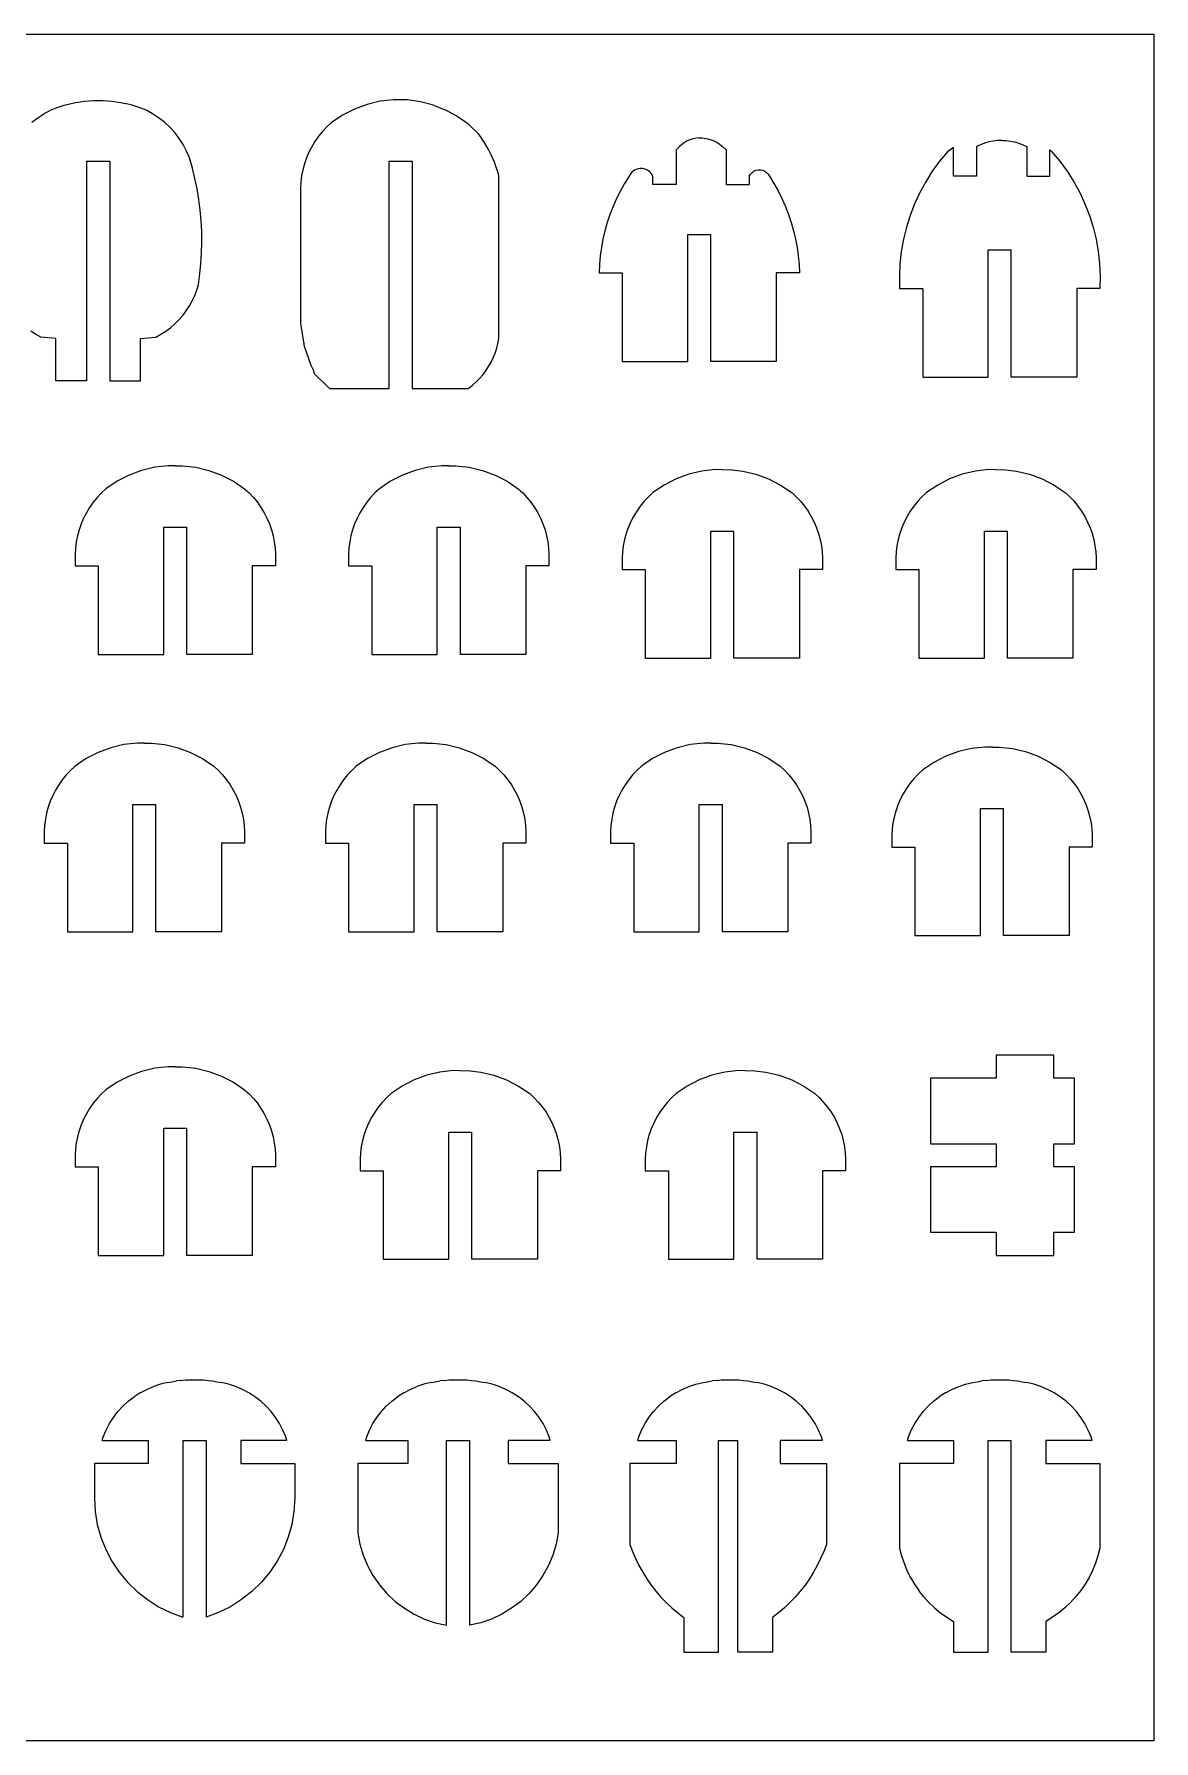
# Model space of a CAD drawing. Extents: x -4158 to 4158, y -5828 to 5828.
# Drawn here: x 670 to 4158, y -5828 to -512 of the extents above; entities that cross this region are included whole.
import ezdxf

# ---------------------------------------------------------------- set-up
doc = ezdxf.new("R2010")
doc.units = 0
doc.header["$MEASUREMENT"] = 0
doc.layers.get('0').update_dxf_attribs({"linetype": 'CONTINUOUS'})

msp = doc.modelspace()

# ---------------------------------------------------------------- linework, layer by layer
for p, q in [((-4158, -511.8), (4158, -511.8)), ((4158, -511.8), (4158, -5827.8)), ((721, -749.1), (742.1, -740.1)), ((742.1, -740.1), (763.8, -733)), ((763.8, -733), (786, -727.8)), ((786, -727.8), (799.8, -725.1)), ((799.8, -725.1), (813.8, -722.8)), ((813.8, -722.8), (827.8, -721)), ((827.8, -721), (841.8, -719.8)), ((841.8, -719.8), (855.9, -719)), ((855.9, -719), (870, -718.8)), ((870, -718.8), (884.1, -719)), ((884.1, -719), (898.2, -719.8)), ((898.2, -719.8), (912.2, -721)), ((912.2, -721), (926.2, -722.8)), ((926.2, -722.8), (940.2, -725.1)), ((940.2, -725.1), (954, -727.8)), ((976.2, -733), (954, -727.8)), ((997.9, -740.1), (976.2, -733)), ((1019, -749.1), (997.9, -740.1)), ((1707.4, -730.5), (1668, -745)), ((1748.2, -720.9), (1707.4, -730.5)), ((1790, -716.3), (1748.2, -720.9)), ((1831.9, -716.8), (1790, -716.3)), ((1873.5, -722.5), (1831.9, -716.8)), ((1914.1, -733.2), (1873.5, -722.5)), ((1914.1, -733.2), (1953.1, -748.8)), ((663.6, -786.1), (681.7, -772.2)), ((681.7, -772.2), (700.9, -759.8)), ((700.9, -759.8), (721, -749.1)), ((1039.1, -759.8), (1019, -749.1)), ((1058.3, -772.2), (1039.1, -759.8)), ((1076.4, -786.1), (1058.3, -772.2)), ((1093.2, -801.6), (1076.4, -786.1)), ((1596, -787.8), (1581.8, -801)), ((1630.7, -764.2), (1596, -787.8)), ((1668, -745), (1630.7, -764.2)), ((1985.1, -766.3), (1953.1, -748.8)), ((2000.8, -776.8), (1985.1, -766.3)), ((2024, -793.5), (2000.8, -776.8)), ((2054.8, -822), (2024, -793.5)), ((1108.6, -818.4), (1093.2, -801.6)), ((1122.5, -836.5), (1108.6, -818.4)), ((1134.9, -855.8), (1122.5, -836.5)), ((1545.2, -845.9), (1535.2, -862.4)), ((1556.3, -830.1), (1545.2, -845.9)), ((1568.6, -815.1), (1556.3, -830.1)), ((1581.8, -801), (1568.6, -815.1)), ((2063.2, -833.8), (2054.8, -822)), ((2071.2, -845.8), (2063.2, -833.8)), ((2078.7, -858.2), (2071.2, -845.8)), ((2704.6, -844.5), (2691.7, -852)), ((2718.5, -839), (2704.6, -844.5)), ((2733, -835.6), (2718.5, -839)), ((2742, -834.9), (2733, -835.6)), ((2742, -834.9), (2742, -834.4)), ((2742, -834.9), (2752.2, -835.1)), ((2752.2, -835.1), (2768.9, -837.9)), ((2768.9, -837.9), (2785, -843.2)), ((2785, -843.2), (2800, -850.8)), ((3643.8, -847.6), (3630.8, -851.4)), ((3657.1, -844.9), (3643.8, -847.6)), ((3670.5, -843.3), (3657.1, -844.9)), ((3684, -842.7), (3670.5, -843.3)), ((3684, -842.7), (3697.5, -843.3)), ((3697.5, -843.3), (3710.9, -844.9)), ((3710.9, -844.9), (3724.2, -847.6)), ((3724.2, -847.6), (3737.2, -851.4)), ((1145.5, -876), (1134.9, -855.8)), ((1154.4, -897), (1145.5, -876)), ((1163.5, -929), (1154.4, -897)), ((1518.7, -897.4), (1512.3, -915.7)), ((1526.3, -879.6), (1518.7, -897.4)), ((1535.2, -862.4), (1526.3, -879.6)), ((2085.7, -870.9), (2078.7, -858.2)), ((2092.3, -883.8), (2085.7, -870.9)), ((2098.4, -897), (2092.3, -883.8)), ((2103.9, -910.3), (2098.4, -897)), ((2680.1, -861.4), (2670, -872.3)), ((2670, -872.3), (2670, -979.8)), ((2691.7, -852), (2680.1, -861.4)), ((2800, -850.8), (2813.8, -860.6)), ((2813.8, -860.6), (2826, -872.3)), ((2826, -872.3), (2826, -979.8)), ((3515.3, -878.3), (3490.7, -907.9)), ((3534, -864.5), (3515.3, -878.3)), ((3534, -954.3), (3534, -864.5)), ((3618.2, -856.2), (3606, -862)), ((3606, -862), (3606, -954.3)), ((3630.8, -851.4), (3618.2, -856.2)), ((3737.2, -851.4), (3749.8, -856.2)), ((3749.8, -856.2), (3762, -862)), ((3762, -862), (3762, -954.3)), ((3834, -871.9), (3840.7, -878.3)), ((3834, -954.3), (3834, -871.9)), ((3840.7, -878.3), (3865.3, -907.9)), ((834, -907.8), (834, -1591.8)), ((834, -907.8), (906, -907.8)), ((906, -907.8), (906, -1591.8)), ((1171.4, -961.3), (1163.5, -929)), ((1503.5, -953.3), (1501.1, -972.5)), ((1507.3, -934.3), (1503.5, -953.3)), ((1512.3, -915.7), (1507.3, -934.3)), ((1776, -1615.8), (1776, -907.8)), ((1776, -907.8), (1776, -907.8)), ((1776, -907.8), (1848, -907.8)), ((1776, -907.8), (1848, -907.8)), ((1848, -907.8), (1848, -907.8)), ((1848, -907.8), (1848, -1615.8)), ((2109, -923.9), (2103.9, -910.3)), ((2113.5, -937.7), (2109, -923.9)), ((2117.5, -951.6), (2113.5, -937.7)), ((2118, -953.4), (2117.5, -951.6)), ((2118, -1459.8), (2118, -953.4)), ((2523.6, -954.3), (2509.5, -976.9)), ((2527.9, -947), (2523.6, -954.3)), ((2533.6, -940.7), (2527.9, -947)), ((2540.5, -935.7), (2533.6, -940.7)), ((2548.2, -932.3), (2540.5, -935.7)), ((2556.6, -930.5), (2548.2, -932.3)), ((2565, -930.5), (2556.6, -930.5)), ((2573.4, -932.3), (2565, -930.5)), ((2581.1, -935.7), (2573.4, -932.3)), ((2588, -940.7), (2581.1, -935.7)), ((2593.7, -947), (2588, -940.7)), ((2598, -954.3), (2593.7, -947)), ((2598, -979.8), (2598, -954.3)), ((2898, -954.3), (2901.6, -948.2)), ((2898, -954.3), (2898, -979.8)), ((2901.6, -948.2), (2906.4, -942.9)), ((2906.4, -942.9), (2912.2, -938.7)), ((2912.2, -938.7), (2918.7, -935.8)), ((2918.7, -935.8), (2925.6, -934.4)), ((2925.6, -934.4), (2932.8, -934.4)), ((2932.8, -934.4), (2939.7, -935.8)), ((2939.7, -935.8), (2946.2, -938.7)), ((2946.2, -938.7), (2952, -942.9)), ((2952, -942.9), (2956.8, -948.2)), ((2956.8, -948.2), (2960.4, -954.3)), ((2960.4, -954.3), (2974.5, -976.9)), ((3468, -939.1), (3447.5, -971.7)), ((3490.7, -907.9), (3468, -939.1)), ((3606, -954.3), (3534, -954.3)), ((3762, -954.3), (3834, -954.3)), ((3865.3, -907.9), (3888, -939.1)), ((3888, -939.1), (3908.5, -971.7)), ((1178.1, -993.9), (1171.4, -961.3)), ((1183.5, -1026.7), (1178.1, -993.9)), ((1501.1, -972.5), (1500, -991.8)), ((1500, -991.8), (1500, -1413.1)), ((2496.4, -1000.2), (2484.5, -1024)), ((2509.5, -976.9), (2496.4, -1000.2)), ((2670, -979.8), (2598, -979.8)), ((2826, -979.8), (2898, -979.8)), ((2974.5, -976.9), (2987.6, -1000.2)), ((2987.6, -1000.2), (2999.5, -1024)), ((3429, -1005.5), (3412.8, -1040.5)), ((3447.5, -971.7), (3429, -1005.5)), ((3908.5, -971.7), (3927, -1005.5)), ((3927, -1005.5), (3943.2, -1040.5)), ((1187.7, -1059.7), (1183.5, -1026.7)), ((1190.6, -1092.8), (1187.7, -1059.7)), ((2473.7, -1048.3), (2464, -1073.2)), ((2484.5, -1024), (2473.7, -1048.3)), ((2999.5, -1024), (3010.3, -1048.3)), ((3010.3, -1048.3), (3020, -1073.2)), ((3412.8, -1040.5), (3398.9, -1076.4)), ((3943.2, -1040.5), (3957.1, -1076.4)), ((1192.3, -1126.1), (1190.6, -1092.8)), ((2455.5, -1098.4), (2448.2, -1124.1)), ((2464, -1073.2), (2455.5, -1098.4)), ((3020, -1073.2), (3028.5, -1098.4)), ((3028.5, -1098.4), (3035.8, -1124.1)), ((3387.3, -1113.1), (3378.2, -1150.6)), ((3398.9, -1076.4), (3387.3, -1113.1)), ((3957.1, -1076.4), (3968.7, -1113.1)), ((3968.7, -1113.1), (3977.8, -1150.6)), ((1191.9, -1192.6), (1192.8, -1159.3)), ((1192.8, -1159.3), (1192.3, -1126.1)), ((2442.1, -1150), (2437.2, -1176.2)), ((2448.2, -1124.1), (2442.1, -1150)), ((2706, -1531.8), (2706, -1135.8)), ((2706, -1135.8), (2778, -1135.8)), ((2778, -1531.8), (2778, -1135.8)), ((3035.8, -1124.1), (3041.9, -1150)), ((3041.9, -1150), (3046.8, -1176.2)), ((3378.2, -1150.6), (3371.4, -1188.5)), ((3977.8, -1150.6), (3984.6, -1188.5)), ((1189.9, -1225.8), (1191.9, -1192.6)), ((2433.6, -1202.6), (2431.2, -1229.2)), ((2437.2, -1176.2), (2433.6, -1202.6)), ((3046.8, -1176.2), (3050.4, -1202.6)), ((3050.4, -1202.6), (3052.8, -1229.2)), ((3371.4, -1188.5), (3367.1, -1226.8)), ((3642, -1183.8), (3714, -1183.8)), ((3642, -1579.8), (3642, -1183.8)), ((3714, -1579.8), (3714, -1183.8)), ((3984.6, -1188.5), (3988.9, -1226.8)), ((1182, -1291.8), (1186.6, -1258.9)), ((1186.6, -1258.9), (1189.9, -1225.8)), ((2431.2, -1229.2), (2430, -1255.8)), ((2430, -1255.8), (2502, -1255.8)), ((2502, -1255.8), (2502, -1531.8)), ((2982, -1255.8), (2982, -1531.8)), ((3054, -1255.8), (2982, -1255.8)), ((3052.8, -1229.2), (3054, -1255.8)), ((3367.1, -1226.8), (3365.3, -1265.3)), ((3365.3, -1265.3), (3366, -1303.8)), ((3988.9, -1226.8), (3990.7, -1265.3)), ((3990.7, -1265.3), (3990, -1303.8)), ((1162.9, -1342.5), (1170.5, -1326.1)), ((1170.5, -1326.1), (1176.8, -1309.2)), ((1176.8, -1309.2), (1182, -1291.8)), ((3366, -1303.8), (3438, -1303.8)), ((3438, -1303.8), (3438, -1579.8)), ((3918, -1303.8), (3918, -1579.8)), ((3990, -1303.8), (3918, -1303.8)), ((1133.4, -1388), (1144.3, -1373.6)), ((1144.3, -1373.6), (1154.2, -1358.4)), ((1154.2, -1358.4), (1162.9, -1342.5)), ((1080.3, -1436.9), (1094.9, -1426.2)), ((1094.9, -1426.2), (1108.6, -1414.4)), ((1108.6, -1414.4), (1121.5, -1401.6)), ((1121.5, -1401.6), (1133.4, -1388)), ((1500, -1413.1), (1511.3, -1483.2)), ((675, -1446.6), (659.7, -1436.9)), ((690.9, -1455.2), (675, -1446.6)), ((738, -1459.8), (690.9, -1455.2)), ((738, -1591.8), (738, -1459.8)), ((1002, -1459.8), (1049.1, -1455.2)), ((1002, -1591.8), (1002, -1459.8)), ((1049.1, -1455.2), (1065, -1446.6)), ((1065, -1446.6), (1080.3, -1436.9)), ((1511.3, -1483.2), (1532.4, -1542.6)), ((2111.2, -1490.4), (2115.1, -1475.2)), ((2115.1, -1475.2), (2118, -1459.8)), ((2085.7, -1547.5), (2093.5, -1533.9)), ((2093.5, -1533.9), (2100.3, -1519.8)), ((2100.3, -1519.8), (2106.2, -1505.2)), ((2106.2, -1505.2), (2111.2, -1490.4)), ((2502, -1531.8), (2706, -1531.8)), ((2982, -1531.8), (2778, -1531.8)), ((834, -1591.8), (738, -1591.8)), ((906, -1591.8), (1002, -1591.8)), ((1532.4, -1542.6), (1539.6, -1557)), ((1539.6, -1557), (1542, -1567.8)), ((1542, -1567.8), (1590, -1615.8)), ((2046.2, -1595.9), (2057.3, -1584.8)), ((2057.3, -1584.8), (2067.6, -1573)), ((2067.6, -1573), (2077.1, -1560.5)), ((2077.1, -1560.5), (2085.7, -1547.5)), ((3438, -1579.8), (3642, -1579.8)), ((3918, -1579.8), (3714, -1579.8)), ((1590, -1615.8), (1776, -1615.8)), ((1848, -1615.8), (2022, -1615.8)), ((2022, -1615.8), (2034.4, -1606.3)), ((2034.4, -1606.3), (2046.2, -1595.9)), ((1088, -1856.3), (1046.2, -1860.8)), ((1110, -1856.6), (1088, -1856.3)), ((1110, -1856.6), (1132, -1856.3)), ((1132, -1856.3), (1173.8, -1860.8)), ((1940, -1856.3), (1898.2, -1860.8)), ((1962, -1856.6), (1940, -1856.3)), ((1962, -1856.6), (1984, -1856.3)), ((1984, -1856.3), (2025.8, -1860.8)), ((928.7, -1904.2), (894, -1927.8)), ((966, -1885), (928.7, -1904.2)), ((1005.4, -1870.5), (966, -1885)), ((1046.2, -1860.8), (1005.4, -1870.5)), ((1173.8, -1860.8), (1214.6, -1870.5)), ((1214.6, -1870.5), (1254, -1885)), ((1254, -1885), (1291.3, -1904.2)), ((1291.3, -1904.2), (1326, -1927.8)), ((1780.7, -1904.2), (1746, -1927.8)), ((1818, -1885), (1780.7, -1904.2)), ((1857.4, -1870.5), (1818, -1885)), ((1898.2, -1860.8), (1857.4, -1870.5)), ((2025.8, -1860.8), (2066.6, -1870.5)), ((2066.6, -1870.5), (2106, -1885)), ((2106, -1885), (2143.3, -1904.2)), ((2143.3, -1904.2), (2178, -1927.8)), ((2670, -1897), (2632.7, -1916.2)), ((2709.4, -1882.5), (2670, -1897)), ((2750.2, -1872.8), (2709.4, -1882.5)), ((2792, -1868.3), (2750.2, -1872.8)), ((2814, -1868.6), (2792, -1868.3)), ((2814, -1868.6), (2836, -1868.3)), ((2836, -1868.3), (2877.8, -1872.8)), ((2877.8, -1872.8), (2918.6, -1882.5)), ((2918.6, -1882.5), (2958, -1897)), ((2958, -1897), (2995.3, -1916.2)), ((3522, -1897), (3484.7, -1916.2)), ((3561.4, -1882.5), (3522, -1897)), ((3602.2, -1872.8), (3561.4, -1882.5)), ((3644, -1868.3), (3602.2, -1872.8)), ((3666, -1868.6), (3644, -1868.3)), ((3666, -1868.6), (3688, -1868.3)), ((3688, -1868.3), (3729.8, -1872.8)), ((3729.8, -1872.8), (3770.6, -1882.5)), ((3770.6, -1882.5), (3810, -1897)), ((3810, -1897), (3847.3, -1916.2)), ((866.6, -1955), (854.3, -1970)), ((879.8, -1940.9), (866.6, -1955)), ((894, -1927.8), (879.8, -1940.9)), ((1326, -1927.8), (1340.2, -1940.9)), ((1340.2, -1940.9), (1353.4, -1955)), ((1353.4, -1955), (1365.7, -1970)), ((1718.6, -1955), (1706.3, -1970)), ((1731.8, -1940.9), (1718.6, -1955)), ((1746, -1927.8), (1731.8, -1940.9)), ((2178, -1927.8), (2192.2, -1940.9)), ((2192.2, -1940.9), (2205.4, -1955)), ((2205.4, -1955), (2217.7, -1970)), ((2583.8, -1952.9), (2570.6, -1967)), ((2598, -1939.8), (2583.8, -1952.9)), ((2632.7, -1916.2), (2598, -1939.8)), ((2995.3, -1916.2), (3030, -1939.8)), ((3030, -1939.8), (3044.2, -1952.9)), ((3044.2, -1952.9), (3057.4, -1967)), ((3435.8, -1952.9), (3422.6, -1967)), ((3450, -1939.8), (3435.8, -1952.9)), ((3484.7, -1916.2), (3450, -1939.8)), ((3847.3, -1916.2), (3882, -1939.8)), ((3882, -1939.8), (3896.2, -1952.9)), ((3896.2, -1952.9), (3909.4, -1967)), ((824.3, -2019.6), (816.7, -2037.4)), ((833.2, -2002.4), (824.3, -2019.6)), ((843.2, -1985.8), (833.2, -2002.4)), ((854.3, -1970), (843.2, -1985.8)), ((1365.7, -1970), (1376.8, -1985.8)), ((1376.8, -1985.8), (1386.8, -2002.4)), ((1386.8, -2002.4), (1395.7, -2019.6)), ((1395.7, -2019.6), (1403.3, -2037.4)), ((1676.3, -2019.6), (1668.7, -2037.4)), ((1685.2, -2002.4), (1676.3, -2019.6)), ((1695.2, -1985.8), (1685.2, -2002.4)), ((1706.3, -1970), (1695.2, -1985.8)), ((2217.7, -1970), (2228.8, -1985.8)), ((2228.8, -1985.8), (2238.8, -2002.4)), ((2238.8, -2002.4), (2247.7, -2019.6)), ((2247.7, -2019.6), (2255.3, -2037.4)), ((2537.2, -2014.4), (2528.3, -2031.6)), ((2547.2, -1997.8), (2537.2, -2014.4)), ((2558.3, -1982), (2547.2, -1997.8)), ((2570.6, -1967), (2558.3, -1982)), ((3057.4, -1967), (3069.7, -1982)), ((3069.7, -1982), (3080.8, -1997.8)), ((3080.8, -1997.8), (3090.8, -2014.4)), ((3090.8, -2014.4), (3099.7, -2031.6)), ((3389.2, -2014.4), (3380.3, -2031.6)), ((3399.2, -1997.8), (3389.2, -2014.4)), ((3410.3, -1982), (3399.2, -1997.8)), ((3422.6, -1967), (3410.3, -1982)), ((3909.4, -1967), (3921.7, -1982)), ((3921.7, -1982), (3932.8, -1997.8)), ((3932.8, -1997.8), (3942.8, -2014.4)), ((3942.8, -2014.4), (3951.7, -2031.6)), ((810.3, -2055.6), (805.3, -2074.3)), ((816.7, -2037.4), (810.3, -2055.6)), ((1074, -2443.8), (1074, -2047.8)), ((1074, -2047.8), (1146, -2047.8)), ((1146, -2443.8), (1146, -2047.8)), ((1403.3, -2037.4), (1409.7, -2055.6)), ((1409.7, -2055.6), (1414.7, -2074.3)), ((1662.3, -2055.6), (1657.3, -2074.3)), ((1668.7, -2037.4), (1662.3, -2055.6)), ((1926, -2443.8), (1926, -2047.8)), ((1926, -2047.8), (1998, -2047.8)), ((1998, -2443.8), (1998, -2047.8)), ((2255.3, -2037.4), (2261.7, -2055.6)), ((2261.7, -2055.6), (2266.7, -2074.3)), ((2514.3, -2067.6), (2509.3, -2086.3)), ((2520.7, -2049.4), (2514.3, -2067.6)), ((2528.3, -2031.6), (2520.7, -2049.4)), ((2778, -2455.8), (2778, -2059.8)), ((2778, -2059.8), (2850, -2059.8)), ((2850, -2455.8), (2850, -2059.8)), ((3099.7, -2031.6), (3107.3, -2049.4)), ((3107.3, -2049.4), (3113.7, -2067.6)), ((3113.7, -2067.6), (3118.7, -2086.3)), ((3366.3, -2067.6), (3361.3, -2086.3)), ((3372.7, -2049.4), (3366.3, -2067.6)), ((3380.3, -2031.6), (3372.7, -2049.4)), ((3630, -2059.8), (3702, -2059.8)), ((3630, -2455.8), (3630, -2059.8)), ((3702, -2455.8), (3702, -2059.8)), ((3951.7, -2031.6), (3959.3, -2049.4)), ((3959.3, -2049.4), (3965.7, -2067.6)), ((3965.7, -2067.6), (3970.7, -2086.3)), ((799.1, -2112.5), (798, -2131.8)), ((801.5, -2093.3), (799.1, -2112.5)), ((805.3, -2074.3), (801.5, -2093.3)), ((1414.7, -2074.3), (1418.5, -2093.3)), ((1418.5, -2093.3), (1420.9, -2112.5)), ((1420.9, -2112.5), (1422, -2131.8)), ((1651.1, -2112.5), (1650, -2131.8)), ((1653.5, -2093.3), (1651.1, -2112.5)), ((1657.3, -2074.3), (1653.5, -2093.3)), ((2266.7, -2074.3), (2270.5, -2093.3)), ((2270.5, -2093.3), (2272.9, -2112.5)), ((2272.9, -2112.5), (2274, -2131.8)), ((2503.1, -2124.5), (2502, -2143.8)), ((2505.5, -2105.3), (2503.1, -2124.5)), ((2509.3, -2086.3), (2505.5, -2105.3)), ((3118.7, -2086.3), (3122.5, -2105.3)), ((3122.5, -2105.3), (3124.9, -2124.5)), ((3124.9, -2124.5), (3126, -2143.8)), ((3355.1, -2124.5), (3354, -2143.8)), ((3357.5, -2105.3), (3355.1, -2124.5)), ((3361.3, -2086.3), (3357.5, -2105.3)), ((3970.7, -2086.3), (3974.5, -2105.3)), ((3974.5, -2105.3), (3976.9, -2124.5)), ((3976.9, -2124.5), (3978, -2143.8)), ((798, -2131.8), (798, -2167.8)), ((798, -2167.8), (870, -2167.8)), ((870, -2167.8), (870, -2443.8)), ((1350, -2167.8), (1350, -2443.8)), ((1422, -2167.8), (1350, -2167.8)), ((1422, -2131.8), (1422, -2167.8)), ((1650, -2131.8), (1650, -2167.8)), ((1650, -2167.8), (1722, -2167.8)), ((1722, -2167.8), (1722, -2443.8)), ((2202, -2167.8), (2202, -2443.8)), ((2274, -2167.8), (2202, -2167.8)), ((2274, -2131.8), (2274, -2167.8)), ((2502, -2143.8), (2502, -2179.8)), ((3126, -2143.8), (3126, -2179.8)), ((3354, -2143.8), (3354, -2179.8)), ((3978, -2143.8), (3978, -2179.8)), ((2502, -2179.8), (2574, -2179.8)), ((2574, -2179.8), (2574, -2455.8)), ((3054, -2179.8), (3054, -2455.8)), ((3126, -2179.8), (3054, -2179.8)), ((3354, -2179.8), (3426, -2179.8)), ((3426, -2179.8), (3426, -2455.8)), ((3906, -2179.8), (3906, -2455.8)), ((3978, -2179.8), (3906, -2179.8)), ((870, -2443.8), (1074, -2443.8)), ((1350, -2443.8), (1146, -2443.8)), ((1722, -2443.8), (1926, -2443.8)), ((2202, -2443.8), (1998, -2443.8)), ((2574, -2455.8), (2778, -2455.8)), ((3054, -2455.8), (2850, -2455.8)), ((3426, -2455.8), (3630, -2455.8)), ((3906, -2455.8), (3702, -2455.8)), ((870, -2749), (832.7, -2768.2)), ((909.4, -2734.5), (870, -2749)), ((950.2, -2724.8), (909.4, -2734.5)), ((992, -2720.3), (950.2, -2724.8)), ((1014, -2720.6), (992, -2720.3)), ((1014, -2720.6), (1036, -2720.3)), ((1036, -2720.3), (1077.8, -2724.8)), ((1077.8, -2724.8), (1118.6, -2734.5)), ((1118.6, -2734.5), (1158, -2749)), ((1158, -2749), (1195.3, -2768.2)), ((1746, -2749), (1708.7, -2768.2)), ((1785.4, -2734.5), (1746, -2749)), ((1826.2, -2724.8), (1785.4, -2734.5)), ((1868, -2720.3), (1826.2, -2724.8)), ((1890, -2720.6), (1868, -2720.3)), ((1890, -2720.6), (1912, -2720.3)), ((1912, -2720.3), (1953.8, -2724.8)), ((1953.8, -2724.8), (1994.6, -2734.5)), ((1994.6, -2734.5), (2034, -2749)), ((2034, -2749), (2071.3, -2768.2)), ((2634, -2749), (2596.7, -2768.2)), ((2673.4, -2734.5), (2634, -2749)), ((2714.2, -2724.8), (2673.4, -2734.5)), ((2756, -2720.3), (2714.2, -2724.8)), ((2778, -2720.6), (2756, -2720.3)), ((2778, -2720.6), (2800, -2720.3)), ((2800, -2720.3), (2841.8, -2724.8)), ((2841.8, -2724.8), (2882.6, -2734.5)), ((2882.6, -2734.5), (2922, -2749)), ((2922, -2749), (2959.3, -2768.2)), ((3510, -2761), (3472.7, -2780.2)), ((3549.4, -2746.5), (3510, -2761)), ((3590.2, -2736.8), (3549.4, -2746.5)), ((3632, -2732.3), (3590.2, -2736.8)), ((3654, -2732.6), (3632, -2732.3)), ((3654, -2732.6), (3676, -2732.3)), ((3676, -2732.3), (3717.8, -2736.8)), ((3717.8, -2736.8), (3758.6, -2746.5)), ((3758.6, -2746.5), (3798, -2761)), ((3798, -2761), (3835.3, -2780.2)), ((783.8, -2804.9), (770.6, -2819)), ((798, -2791.8), (783.8, -2804.9)), ((832.7, -2768.2), (798, -2791.8)), ((1195.3, -2768.2), (1230, -2791.8)), ((1230, -2791.8), (1244.2, -2804.9)), ((1244.2, -2804.9), (1257.4, -2819)), ((1659.8, -2804.9), (1646.6, -2819)), ((1674, -2791.8), (1659.8, -2804.9)), ((1708.7, -2768.2), (1674, -2791.8)), ((2071.3, -2768.2), (2106, -2791.8)), ((2106, -2791.8), (2120.2, -2804.9)), ((2120.2, -2804.9), (2133.4, -2819)), ((2547.8, -2804.9), (2534.6, -2819)), ((2562, -2791.8), (2547.8, -2804.9)), ((2596.7, -2768.2), (2562, -2791.8)), ((2959.3, -2768.2), (2994, -2791.8)), ((2994, -2791.8), (3008.2, -2804.9)), ((3008.2, -2804.9), (3021.4, -2819)), ((3423.8, -2816.9), (3410.6, -2831)), ((3438, -2803.8), (3423.8, -2816.9)), ((3472.7, -2780.2), (3438, -2803.8)), ((3835.3, -2780.2), (3870, -2803.8)), ((3870, -2803.8), (3884.2, -2816.9)), ((3884.2, -2816.9), (3897.4, -2831)), ((737.2, -2866.4), (728.3, -2883.6)), ((747.2, -2849.8), (737.2, -2866.4)), ((758.3, -2834), (747.2, -2849.8)), ((770.6, -2819), (758.3, -2834)), ((1257.4, -2819), (1269.7, -2834)), ((1269.7, -2834), (1280.8, -2849.8)), ((1280.8, -2849.8), (1290.8, -2866.4)), ((1290.8, -2866.4), (1299.7, -2883.6)), ((1613.2, -2866.4), (1604.3, -2883.6)), ((1623.2, -2849.8), (1613.2, -2866.4)), ((1634.3, -2834), (1623.2, -2849.8)), ((1646.6, -2819), (1634.3, -2834)), ((2133.4, -2819), (2145.7, -2834)), ((2145.7, -2834), (2156.8, -2849.8)), ((2156.8, -2849.8), (2166.8, -2866.4)), ((2166.8, -2866.4), (2175.7, -2883.6)), ((2501.2, -2866.4), (2492.3, -2883.6)), ((2511.2, -2849.8), (2501.2, -2866.4)), ((2522.3, -2834), (2511.2, -2849.8)), ((2534.6, -2819), (2522.3, -2834)), ((3021.4, -2819), (3033.7, -2834)), ((3033.7, -2834), (3044.8, -2849.8)), ((3044.8, -2849.8), (3054.8, -2866.4)), ((3054.8, -2866.4), (3063.7, -2883.6)), ((3387.2, -2861.8), (3377.2, -2878.4)), ((3398.3, -2846), (3387.2, -2861.8)), ((3410.6, -2831), (3398.3, -2846)), ((3897.4, -2831), (3909.7, -2846)), ((3909.7, -2846), (3920.8, -2861.8)), ((3920.8, -2861.8), (3930.8, -2878.4)), ((714.3, -2919.6), (709.3, -2938.3)), ((720.7, -2901.4), (714.3, -2919.6)), ((728.3, -2883.6), (720.7, -2901.4)), ((978, -3307.8), (978, -2911.8)), ((978, -2911.8), (1050, -2911.8)), ((1050, -3307.8), (1050, -2911.8)), ((1299.7, -2883.6), (1307.3, -2901.4)), ((1307.3, -2901.4), (1313.7, -2919.6)), ((1313.7, -2919.6), (1318.7, -2938.3)), ((1590.3, -2919.6), (1585.3, -2938.3)), ((1596.7, -2901.4), (1590.3, -2919.6)), ((1604.3, -2883.6), (1596.7, -2901.4)), ((1854, -3307.8), (1854, -2911.8)), ((1854, -2911.8), (1926, -2911.8)), ((1926, -3307.8), (1926, -2911.8)), ((2175.7, -2883.6), (2183.3, -2901.4)), ((2183.3, -2901.4), (2189.7, -2919.6)), ((2189.7, -2919.6), (2194.7, -2938.3)), ((2478.3, -2919.6), (2473.3, -2938.3)), ((2484.7, -2901.4), (2478.3, -2919.6)), ((2492.3, -2883.6), (2484.7, -2901.4)), ((2742, -3307.8), (2742, -2911.8)), ((2742, -2911.8), (2814, -2911.8)), ((2814, -3307.8), (2814, -2911.8)), ((3063.7, -2883.6), (3071.3, -2901.4)), ((3071.3, -2901.4), (3077.7, -2919.6)), ((3077.7, -2919.6), (3082.7, -2938.3)), ((3360.7, -2913.4), (3354.3, -2931.6)), ((3368.3, -2895.6), (3360.7, -2913.4)), ((3377.2, -2878.4), (3368.3, -2895.6)), ((3930.8, -2878.4), (3939.7, -2895.6)), ((3939.7, -2895.6), (3947.3, -2913.4)), ((3947.3, -2913.4), (3953.7, -2931.6)), ((703.1, -2976.5), (702, -2995.8)), ((705.5, -2957.3), (703.1, -2976.5)), ((709.3, -2938.3), (705.5, -2957.3)), ((1318.7, -2938.3), (1322.5, -2957.3)), ((1322.5, -2957.3), (1324.9, -2976.5)), ((1324.9, -2976.5), (1326, -2995.8)), ((1579.1, -2976.5), (1578, -2995.8)), ((1581.5, -2957.3), (1579.1, -2976.5)), ((1585.3, -2938.3), (1581.5, -2957.3)), ((2194.7, -2938.3), (2198.5, -2957.3)), ((2198.5, -2957.3), (2200.9, -2976.5)), ((2200.9, -2976.5), (2202, -2995.8)), ((2467.1, -2976.5), (2466, -2995.8)), ((2469.5, -2957.3), (2467.1, -2976.5)), ((2473.3, -2938.3), (2469.5, -2957.3)), ((3082.7, -2938.3), (3086.5, -2957.3)), ((3086.5, -2957.3), (3088.9, -2976.5)), ((3088.9, -2976.5), (3090, -2995.8)), ((3345.5, -2969.3), (3343.1, -2988.5)), ((3349.3, -2950.3), (3345.5, -2969.3)), ((3354.3, -2931.6), (3349.3, -2950.3)), ((3618, -3319.8), (3618, -2923.8)), ((3618, -2923.8), (3690, -2923.8)), ((3690, -3319.8), (3690, -2923.8)), ((3953.7, -2931.6), (3958.7, -2950.3)), ((3958.7, -2950.3), (3962.5, -2969.3)), ((3962.5, -2969.3), (3964.9, -2988.5)), ((702, -2995.8), (702, -3031.8)), ((1326, -2995.8), (1326, -3031.8)), ((1578, -2995.8), (1578, -3031.8)), ((2202, -2995.8), (2202, -3031.8)), ((2466, -2995.8), (2466, -3031.8)), ((3090, -2995.8), (3090, -3031.8)), ((3343.1, -2988.5), (3342, -3007.8)), ((3342, -3007.8), (3342, -3043.8)), ((3964.9, -2988.5), (3966, -3007.8)), ((3966, -3007.8), (3966, -3043.8)), ((702, -3031.8), (774, -3031.8)), ((774, -3031.8), (774, -3307.8)), ((1254, -3031.8), (1254, -3307.8)), ((1326, -3031.8), (1254, -3031.8)), ((1578, -3031.8), (1650, -3031.8)), ((1650, -3031.8), (1650, -3307.8)), ((2130, -3031.8), (2130, -3307.8)), ((2202, -3031.8), (2130, -3031.8)), ((2466, -3031.8), (2538, -3031.8)), ((2538, -3031.8), (2538, -3307.8)), ((3018, -3031.8), (3018, -3307.8)), ((3090, -3031.8), (3018, -3031.8)), ((3342, -3043.8), (3414, -3043.8)), ((3414, -3043.8), (3414, -3319.8)), ((3894, -3043.8), (3894, -3319.8)), ((3966, -3043.8), (3894, -3043.8)), ((774, -3307.8), (978, -3307.8)), ((1254, -3307.8), (1050, -3307.8)), ((1650, -3307.8), (1854, -3307.8)), ((2130, -3307.8), (1926, -3307.8)), ((2538, -3307.8), (2742, -3307.8)), ((3018, -3307.8), (2814, -3307.8)), ((3414, -3319.8), (3618, -3319.8)), ((3894, -3319.8), (3690, -3319.8)), ((3846, -3691.8), (3667.3, -3691.8)), ((3667.3, -3691.8), (3667.3, -3763.8)), ((3846, -3763.8), (3846, -3691.8)), ((966, -3757), (928.7, -3776.2)), ((1005.4, -3742.5), (966, -3757)), ((1046.2, -3732.8), (1005.4, -3742.5)), ((1088, -3728.3), (1046.2, -3732.8)), ((1110, -3728.6), (1088, -3728.3)), ((1110, -3728.6), (1132, -3728.3)), ((1132, -3728.3), (1173.8, -3732.8)), ((1173.8, -3732.8), (1214.6, -3742.5)), ((1214.6, -3742.5), (1254, -3757)), ((1254, -3757), (1291.3, -3776.2)), ((1854, -3769), (1816.7, -3788.2)), ((1893.4, -3754.5), (1854, -3769)), ((1934.2, -3744.8), (1893.4, -3754.5)), ((1976, -3740.3), (1934.2, -3744.8)), ((1998, -3740.6), (1976, -3740.3)), ((1998, -3740.6), (2020, -3740.3)), ((2020, -3740.3), (2061.8, -3744.8)), ((2061.8, -3744.8), (2102.6, -3754.5)), ((2102.6, -3754.5), (2142, -3769)), ((2142, -3769), (2179.3, -3788.2)), ((2742, -3769), (2704.7, -3788.2)), ((2781.4, -3754.5), (2742, -3769)), ((2822.2, -3744.8), (2781.4, -3754.5)), ((2864, -3740.3), (2822.2, -3744.8)), ((2886, -3740.6), (2864, -3740.3)), ((2886, -3740.6), (2908, -3740.3)), ((2908, -3740.3), (2949.8, -3744.8)), ((2949.8, -3744.8), (2990.6, -3754.5)), ((2990.6, -3754.5), (3030, -3769)), ((3030, -3769), (3067.3, -3788.2)), ((3667.3, -3763.8), (3462, -3763.8)), ((3462, -3763.8), (3462, -3967.8)), ((3911, -3763.8), (3846, -3763.8)), ((3911, -3967.8), (3911, -3763.8)), ((866.6, -3827), (854.3, -3842)), ((879.8, -3812.9), (866.6, -3827)), ((894, -3799.8), (879.8, -3812.9)), ((928.7, -3776.2), (894, -3799.8)), ((1291.3, -3776.2), (1326, -3799.8)), ((1326, -3799.8), (1340.2, -3812.9)), ((1340.2, -3812.9), (1353.4, -3827)), ((1353.4, -3827), (1365.7, -3842)), ((1767.8, -3824.9), (1754.6, -3839)), ((1782, -3811.8), (1767.8, -3824.9)), ((1816.7, -3788.2), (1782, -3811.8)), ((2179.3, -3788.2), (2214, -3811.8)), ((2214, -3811.8), (2228.2, -3824.9)), ((2228.2, -3824.9), (2241.4, -3839)), ((2655.8, -3824.9), (2642.6, -3839)), ((2670, -3811.8), (2655.8, -3824.9)), ((2704.7, -3788.2), (2670, -3811.8)), ((3067.3, -3788.2), (3102, -3811.8)), ((3102, -3811.8), (3116.2, -3824.9)), ((3116.2, -3824.9), (3129.4, -3839)), ((833.2, -3874.4), (824.3, -3891.6)), ((843.2, -3857.8), (833.2, -3874.4)), ((854.3, -3842), (843.2, -3857.8)), ((1365.7, -3842), (1376.8, -3857.8)), ((1376.8, -3857.8), (1386.8, -3874.4)), ((1386.8, -3874.4), (1395.7, -3891.6)), ((1731.2, -3869.8), (1721.2, -3886.4)), ((1742.3, -3854), (1731.2, -3869.8)), ((1754.6, -3839), (1742.3, -3854)), ((2241.4, -3839), (2253.7, -3854)), ((2253.7, -3854), (2264.8, -3869.8)), ((2264.8, -3869.8), (2274.8, -3886.4)), ((2619.2, -3869.8), (2609.2, -3886.4)), ((2630.3, -3854), (2619.2, -3869.8)), ((2642.6, -3839), (2630.3, -3854)), ((3129.4, -3839), (3141.7, -3854)), ((3141.7, -3854), (3152.8, -3869.8)), ((3152.8, -3869.8), (3162.8, -3886.4)), ((810.3, -3927.6), (805.3, -3946.3)), ((816.7, -3909.4), (810.3, -3927.6)), ((824.3, -3891.6), (816.7, -3909.4)), ((1074, -4315.8), (1074, -3919.8)), ((1074, -3919.8), (1146, -3919.8)), ((1146, -4315.8), (1146, -3919.8)), ((1395.7, -3891.6), (1403.3, -3909.4)), ((1403.3, -3909.4), (1409.7, -3927.6)), ((1409.7, -3927.6), (1414.7, -3946.3)), ((1704.7, -3921.4), (1698.3, -3939.6)), ((1712.3, -3903.6), (1704.7, -3921.4)), ((1721.2, -3886.4), (1712.3, -3903.6)), ((1962, -4327.8), (1962, -3931.8)), ((1962, -3931.8), (2034, -3931.8)), ((2034, -4327.8), (2034, -3931.8)), ((2274.8, -3886.4), (2283.7, -3903.6)), ((2283.7, -3903.6), (2291.3, -3921.4)), ((2291.3, -3921.4), (2297.7, -3939.6)), ((2592.7, -3921.4), (2586.3, -3939.6)), ((2600.3, -3903.6), (2592.7, -3921.4)), ((2609.2, -3886.4), (2600.3, -3903.6)), ((2850, -4327.8), (2850, -3931.8)), ((2850, -3931.8), (2922, -3931.8)), ((2922, -4327.8), (2922, -3931.8)), ((3162.8, -3886.4), (3171.7, -3903.6)), ((3171.7, -3903.6), (3179.3, -3921.4)), ((3179.3, -3921.4), (3185.7, -3939.6)), ((799.1, -3984.5), (798, -4003.8)), ((801.5, -3965.3), (799.1, -3984.5)), ((805.3, -3946.3), (801.5, -3965.3)), ((1414.7, -3946.3), (1418.5, -3965.3)), ((1418.5, -3965.3), (1420.9, -3984.5)), ((1420.9, -3984.5), (1422, -4003.8)), ((1689.5, -3977.3), (1687.1, -3996.5)), ((1693.3, -3958.3), (1689.5, -3977.3)), ((1698.3, -3939.6), (1693.3, -3958.3)), ((2297.7, -3939.6), (2302.7, -3958.3)), ((2302.7, -3958.3), (2306.5, -3977.3)), ((2306.5, -3977.3), (2308.9, -3996.5)), ((2577.5, -3977.3), (2575.1, -3996.5)), ((2581.3, -3958.3), (2577.5, -3977.3)), ((2586.3, -3939.6), (2581.3, -3958.3)), ((3185.7, -3939.6), (3190.7, -3958.3)), ((3190.7, -3958.3), (3194.5, -3977.3)), ((3194.5, -3977.3), (3196.9, -3996.5)), ((3462, -3967.8), (3667.3, -3967.8)), ((3667.3, -3967.8), (3667.3, -4039.8)), ((3846, -4039.8), (3846, -3967.8)), ((3846, -3967.8), (3911, -3967.8)), ((798, -4003.8), (798, -4039.8)), ((798, -4039.8), (870, -4039.8)), ((870, -4039.8), (870, -4315.8)), ((1350, -4039.8), (1350, -4315.8)), ((1422, -4039.8), (1350, -4039.8)), ((1422, -4003.8), (1422, -4039.8)), ((1687.1, -3996.5), (1686, -4015.8)), ((1686, -4015.8), (1686, -4051.8)), ((2308.9, -3996.5), (2310, -4015.8)), ((2310, -4015.8), (2310, -4051.8)), ((2575.1, -3996.5), (2574, -4015.8)), ((2574, -4015.8), (2574, -4051.8)), ((3196.9, -3996.5), (3198, -4015.8)), ((3198, -4015.8), (3198, -4051.8)), ((3667.3, -4039.8), (3462, -4039.8)), ((3462, -4039.8), (3462, -4243.8)), ((3911, -4039.8), (3846, -4039.8)), ((3911, -4243.8), (3911, -4039.8)), ((1686, -4051.8), (1758, -4051.8)), ((1758, -4051.8), (1758, -4327.8)), ((2238, -4051.8), (2238, -4327.8)), ((2310, -4051.8), (2238, -4051.8)), ((2574, -4051.8), (2646, -4051.8)), ((2646, -4051.8), (2646, -4327.8)), ((3126, -4051.8), (3126, -4327.8)), ((3198, -4051.8), (3126, -4051.8)), ((3462, -4243.8), (3667.3, -4243.8)), ((3667.3, -4243.8), (3667.3, -4315.8)), ((3846, -4315.8), (3846, -4243.8)), ((3846, -4243.8), (3911, -4243.8)), ((870, -4315.8), (1074, -4315.8)), ((1350, -4315.8), (1146, -4315.8)), ((1758, -4327.8), (1962, -4327.8)), ((2238, -4327.8), (2034, -4327.8)), ((2646, -4327.8), (2850, -4327.8)), ((3126, -4327.8), (2922, -4327.8)), ((3667.3, -4315.8), (3846, -4315.8)), ((1021, -4733.1), (1042.1, -4724.1)), ((1063.8, -4717), (1042.1, -4724.1)), ((1086, -4711.8), (1063.8, -4717)), ((1086, -4711.8), (1099.8, -4709.1)), ((1099.8, -4709.1), (1113.8, -4706.8)), ((1127.8, -4705), (1113.8, -4706.8)), ((1127.8, -4705), (1141.8, -4703.8)), ((1141.8, -4703.8), (1155.9, -4703)), ((1155.9, -4703), (1170, -4702.8)), ((1170, -4702.8), (1184.1, -4703)), ((1184.1, -4703), (1198.2, -4703.8)), ((1198.2, -4703.8), (1212.2, -4705)), ((1212.2, -4705), (1226.2, -4706.8)), ((1226.2, -4706.8), (1240.2, -4709.1)), ((1240.2, -4709.1), (1254, -4711.8)), ((1276.2, -4717), (1254, -4711.8)), ((1297.9, -4724.1), (1276.2, -4717)), ((1319, -4733.1), (1297.9, -4724.1)), ((1841.7, -4733.1), (1862.7, -4724.1)), ((1884.4, -4717), (1862.7, -4724.1)), ((1906.6, -4711.8), (1884.4, -4717)), ((1906.6, -4711.8), (1920.5, -4709.1)), ((1920.5, -4709.1), (1934.4, -4706.8)), ((1948.4, -4705), (1934.4, -4706.8)), ((1948.4, -4705), (1962.4, -4703.8)), ((1962.4, -4703.8), (1976.5, -4703)), ((1976.5, -4703), (1990.6, -4702.8)), ((1990.6, -4702.8), (2004.7, -4703)), ((2004.7, -4703), (2018.8, -4703.8)), ((2018.8, -4703.8), (2032.9, -4705)), ((2032.9, -4705), (2046.9, -4706.8)), ((2046.9, -4706.8), (2060.8, -4709.1)), ((2060.8, -4709.1), (2074.6, -4711.8)), ((2096.9, -4717), (2074.6, -4711.8)), ((2118.6, -4724.1), (2096.9, -4717)), ((2139.6, -4733.1), (2118.6, -4724.1)), ((2689, -4733.1), (2710.1, -4724.1)), ((2710.1, -4724.1), (2731.8, -4717)), ((2731.8, -4717), (2754, -4711.8)), ((2754, -4711.8), (2767.8, -4709.1)), ((2767.8, -4709.1), (2781.8, -4706.8)), ((2795.8, -4705), (2781.8, -4706.8)), ((2795.8, -4705), (2809.8, -4703.8)), ((2809.8, -4703.8), (2823.9, -4703)), ((2823.9, -4703), (2838, -4702.8)), ((2838, -4702.8), (2852.1, -4703)), ((2852.1, -4703), (2866.2, -4703.8)), ((2866.2, -4703.8), (2880.2, -4705)), ((2880.2, -4705), (2894.2, -4706.8)), ((2894.2, -4706.8), (2908.2, -4709.1)), ((2908.2, -4709.1), (2922, -4711.8)), ((2944.2, -4717), (2922, -4711.8)), ((2965.9, -4724.1), (2944.2, -4717)), ((2987, -4733.1), (2965.9, -4724.1)), ((3529, -4733.1), (3550.1, -4724.1)), ((3550.1, -4724.1), (3571.8, -4717)), ((3571.8, -4717), (3594, -4711.8)), ((3594, -4711.8), (3607.8, -4709.1)), ((3607.8, -4709.1), (3621.8, -4706.8)), ((3635.8, -4705), (3621.8, -4706.8)), ((3635.8, -4705), (3649.8, -4703.8)), ((3649.8, -4703.8), (3663.9, -4703)), ((3663.9, -4703), (3678, -4702.8)), ((3678, -4702.8), (3692.1, -4703)), ((3692.1, -4703), (3706.2, -4703.8)), ((3706.2, -4703.8), (3720.2, -4705)), ((3720.2, -4705), (3734.2, -4706.8)), ((3734.2, -4706.8), (3748.2, -4709.1)), ((3748.2, -4709.1), (3762, -4711.8)), ((3784.2, -4717), (3762, -4711.8)), ((3805.9, -4724.1), (3784.2, -4717)), ((3827, -4733.1), (3805.9, -4724.1)), ((946.8, -4785.6), (963.6, -4770.1)), ((963.6, -4770.1), (981.7, -4756.2)), ((1000.9, -4743.8), (981.7, -4756.2)), ((1000.9, -4743.8), (1021, -4733.1)), ((1339.1, -4743.8), (1319, -4733.1)), ((1358.3, -4756.2), (1339.1, -4743.8)), ((1376.4, -4770.1), (1358.3, -4756.2)), ((1393.2, -4785.6), (1376.4, -4770.1)), ((1767.4, -4785.6), (1784.2, -4770.1)), ((1784.2, -4770.1), (1802.3, -4756.2)), ((1821.5, -4743.8), (1802.3, -4756.2)), ((1821.5, -4743.8), (1841.7, -4733.1)), ((2159.8, -4743.8), (2139.6, -4733.1)), ((2178.9, -4756.2), (2159.8, -4743.8)), ((2197, -4770.1), (2178.9, -4756.2)), ((2213.8, -4785.6), (2197, -4770.1)), ((2614.8, -4785.6), (2631.6, -4770.1)), ((2631.6, -4770.1), (2649.7, -4756.2)), ((2668.9, -4743.8), (2649.7, -4756.2)), ((2668.9, -4743.8), (2689, -4733.1)), ((3007.1, -4743.8), (2987, -4733.1)), ((3026.3, -4756.2), (3007.1, -4743.8)), ((3044.4, -4770.1), (3026.3, -4756.2)), ((3061.2, -4785.6), (3044.4, -4770.1)), ((3454.8, -4785.6), (3471.6, -4770.1)), ((3471.6, -4770.1), (3489.7, -4756.2)), ((3508.9, -4743.8), (3489.7, -4756.2)), ((3508.9, -4743.8), (3529, -4733.1)), ((3847.1, -4743.8), (3827, -4733.1)), ((3866.3, -4756.2), (3847.1, -4743.8)), ((3884.4, -4770.1), (3866.3, -4756.2)), ((3901.2, -4785.6), (3884.4, -4770.1)), ((905.1, -4839.8), (917.5, -4820.5)), ((917.5, -4820.5), (931.4, -4802.4)), ((931.4, -4802.4), (946.8, -4785.6)), ((1408.6, -4802.4), (1393.2, -4785.6)), ((1422.5, -4820.5), (1408.6, -4802.4)), ((1434.9, -4839.8), (1422.5, -4820.5)), ((1725.8, -4839.8), (1738.1, -4820.5)), ((1738.1, -4820.5), (1752, -4802.4)), ((1752, -4802.4), (1767.4, -4785.6)), ((2229.2, -4802.4), (2213.8, -4785.6)), ((2243.2, -4820.5), (2229.2, -4802.4)), ((2255.5, -4839.8), (2243.2, -4820.5)), ((2573.1, -4839.8), (2585.5, -4820.5)), ((2585.5, -4820.5), (2599.4, -4802.4)), ((2599.4, -4802.4), (2614.8, -4785.6)), ((3076.6, -4802.4), (3061.2, -4785.6)), ((3090.5, -4820.5), (3076.6, -4802.4)), ((3102.9, -4839.8), (3090.5, -4820.5)), ((3413.1, -4839.8), (3425.5, -4820.5)), ((3425.5, -4820.5), (3439.4, -4802.4)), ((3439.4, -4802.4), (3454.8, -4785.6)), ((3916.6, -4802.4), (3901.2, -4785.6)), ((3930.5, -4820.5), (3916.6, -4802.4)), ((3942.9, -4839.8), (3930.5, -4820.5)), ((882.5, -4891.8), (885.6, -4881)), ((885.6, -4881), (894.5, -4860)), ((894.5, -4860), (905.1, -4839.8)), ((1445.5, -4860), (1434.9, -4839.8)), ((1454.4, -4881), (1445.5, -4860)), ((1457.5, -4891.8), (1454.4, -4881)), ((1703.2, -4891.8), (1706.2, -4881)), ((1706.2, -4881), (1715.1, -4860)), ((1715.1, -4860), (1725.8, -4839.8)), ((2266.1, -4860), (2255.5, -4839.8)), ((2275, -4881), (2266.1, -4860)), ((2278.1, -4891.8), (2275, -4881)), ((2550.5, -4891.8), (2553.6, -4881)), ((2553.6, -4881), (2562.5, -4860)), ((2562.5, -4860), (2573.1, -4839.8)), ((3113.5, -4860), (3102.9, -4839.8)), ((3122.4, -4881), (3113.5, -4860)), ((3125.5, -4891.8), (3122.4, -4881)), ((3390.5, -4891.8), (3393.6, -4881)), ((3393.6, -4881), (3402.5, -4860)), ((3402.5, -4860), (3413.1, -4839.8)), ((3953.5, -4860), (3942.9, -4839.8)), ((3962.4, -4881), (3953.5, -4860)), ((3965.5, -4891.8), (3962.4, -4881)), ((882.5, -4891.8), (1026, -4891.8)), ((1026, -4891.8), (1026, -4963.8)), ((1134, -4891.8), (1206, -4891.8)), ((1134, -4891.8), (1134, -5442)), ((1206, -4891.8), (1206, -5442)), ((1457.5, -4891.8), (1314, -4891.8)), ((1314, -4891.8), (1314, -4963.8)), ((1703.2, -4891.8), (1834.6, -4891.8)), ((1834.6, -4891.8), (1834.6, -4963.8)), ((1954.6, -4891.8), (2026.6, -4891.8)), ((1954.6, -5467.8), (1954.6, -4891.8)), ((2026.6, -4891.8), (2026.6, -5467.8)), ((2278.1, -4891.8), (2146.6, -4891.8)), ((2146.6, -4891.8), (2146.6, -4963.8)), ((2550.5, -4891.8), (2670, -4891.8)), ((2670, -4891.8), (2670, -4963.8)), ((2802, -5551.8), (2802, -4891.8)), ((2802, -4891.8), (2862, -4891.8)), ((2862, -5551.8), (2862, -4891.8)), ((2994, -4891.8), (2994, -4963.8)), ((3125.5, -4891.8), (2994, -4891.8)), ((3390.5, -4891.8), (3534, -4891.8)), ((3534, -4891.8), (3534, -4963.8)), ((3642, -5551.8), (3642, -4891.8)), ((3642, -4891.8), (3714, -4891.8)), ((3714, -5551.8), (3714, -4891.8)), ((3822, -4891.8), (3822, -4963.8)), ((3965.5, -4891.8), (3822, -4891.8)), ((858, -4963.8), (858, -5071.8)), ((1026, -4963.8), (858, -4963.8)), ((1314, -4963.8), (1482, -4963.8)), ((1482, -4963.8), (1482, -5071.8)), ((1834.6, -4963.8), (1678.6, -4963.8)), ((1678.6, -4963.8), (1678.6, -5179.8)), ((2146.6, -4963.8), (2302.6, -4963.8)), ((2302.6, -4963.8), (2302.6, -5179.8)), ((2670, -4963.8), (2526, -4963.8)), ((2526, -4963.8), (2526, -5215.8)), ((2994, -4963.8), (3138, -4963.8)), ((3138, -4963.8), (3138, -5215.8)), ((3534, -4963.8), (3366, -4963.8)), ((3366, -4963.8), (3366, -5227.8)), ((3822, -4963.8), (3990, -4963.8)), ((3990, -4963.8), (3990, -5227.8)), ((858, -5071.8), (860.4, -5112.9)), ((1482, -5071.8), (1479.6, -5112.9)), ((860.4, -5112.9), (867.2, -5153.5)), ((867.2, -5153.5), (878.2, -5193.2)), ((1472.8, -5153.5), (1461.8, -5193.2)), ((1479.6, -5112.9), (1472.8, -5153.5)), ((878.2, -5193.2), (893.3, -5231.5)), ((1461.8, -5193.2), (1446.7, -5231.5)), ((1678.6, -5179.8), (1685.1, -5214.8)), ((2302.6, -5179.8), (2296.2, -5214.8)), ((893.3, -5231.5), (912.4, -5268)), ((1446.7, -5231.5), (1427.6, -5268)), ((1685.1, -5214.8), (1695.2, -5248.9)), ((1695.2, -5248.9), (1708.8, -5281.7)), ((2286.1, -5248.9), (2272.4, -5281.7)), ((2296.2, -5214.8), (2286.1, -5248.9)), ((2526, -5215.8), (2534.4, -5238.3)), ((2534.4, -5238.3), (2543.8, -5260.3)), ((2543.8, -5260.3), (2554.4, -5281.8)), ((3120.2, -5260.3), (3109.6, -5281.8)), ((3129.6, -5238.3), (3120.2, -5260.3)), ((3138, -5215.8), (3129.6, -5238.3)), ((3366, -5227.8), (3372.1, -5251.3)), ((3372.1, -5251.3), (3379.8, -5274.4)), ((3983.9, -5251.3), (3976.2, -5274.4)), ((3990, -5227.8), (3983.9, -5251.3)), ((912.4, -5268), (935.2, -5302.2)), ((935.2, -5302.2), (961.5, -5333.9)), ((1404.8, -5302.2), (1378.5, -5333.9)), ((1427.6, -5268), (1404.8, -5302.2)), ((1708.8, -5281.7), (1725.9, -5312.9)), ((1725.9, -5312.9), (1746.1, -5342.2)), ((2255.4, -5312.9), (2235.1, -5342.2)), ((2272.4, -5281.7), (2255.4, -5312.9)), ((2554.4, -5281.8), (2566.1, -5302.7)), ((2566.1, -5302.7), (2578.8, -5323)), ((3097.9, -5302.7), (3085.2, -5323)), ((3109.6, -5281.8), (3097.9, -5302.7)), ((3379.8, -5274.4), (3389, -5296.8)), ((3389, -5296.8), (3399.8, -5318.6)), ((3967, -5296.8), (3956.2, -5318.6)), ((3976.2, -5274.4), (3967, -5296.8)), ((961.5, -5333.9), (991, -5362.6)), ((991, -5362.6), (1023.4, -5388)), ((1349, -5362.6), (1316.6, -5388)), ((1378.5, -5333.9), (1349, -5362.6)), ((1746.1, -5342.2), (1769.3, -5369.1)), ((1769.3, -5369.1), (1795.3, -5393.5)), ((2211.9, -5369.1), (2186, -5393.5)), ((2235.1, -5342.2), (2211.9, -5369.1)), ((2578.8, -5323), (2592.5, -5342.7)), ((2592.5, -5342.7), (2607.2, -5361.6)), ((2607.2, -5361.6), (2622.9, -5379.8)), ((3056.8, -5361.6), (3041.1, -5379.8)), ((3071.5, -5342.7), (3056.8, -5361.6)), ((3085.2, -5323), (3071.5, -5342.7)), ((3399.8, -5318.6), (3412.1, -5339.6)), ((3412.1, -5339.6), (3425.8, -5359.6)), ((3440.9, -5378.6), (3425.8, -5359.6)), ((3426, -5359.8), (3426, -5359.8)), ((3426, -5359.8), (3426, -5359.8)), ((3930.2, -5359.6), (3915.1, -5378.6)), ((3943.9, -5339.6), (3930.2, -5359.6)), ((3956.2, -5318.6), (3943.9, -5339.6)), ((1023.4, -5388), (1058.3, -5409.9)), ((1058.3, -5409.9), (1095.3, -5427.9)), ((1281.7, -5409.9), (1244.7, -5427.9)), ((1316.6, -5388), (1281.7, -5409.9)), ((1795.3, -5393.5), (1823.6, -5414.9)), ((1823.6, -5414.9), (1854.1, -5433.3)), ((2157.6, -5414.9), (2127.2, -5433.3)), ((2186, -5393.5), (2157.6, -5414.9)), ((2622.9, -5379.8), (2639.4, -5397.1)), ((2639.4, -5397.1), (2656.8, -5413.6)), ((2656.8, -5413.6), (2675, -5429.2)), ((3007.2, -5413.6), (2989, -5429.2)), ((3024.6, -5397.1), (3007.2, -5413.6)), ((3041.1, -5379.8), (3024.6, -5397.1)), ((3440.9, -5378.6), (3457.3, -5396.6)), ((3457.3, -5396.6), (3474.9, -5413.4)), ((3474.9, -5413.4), (3493.6, -5428.9)), ((3881.1, -5413.4), (3862.4, -5428.9)), ((3898.7, -5396.6), (3881.1, -5413.4)), ((3915.1, -5378.6), (3898.7, -5396.6)), ((1095.3, -5427.9), (1134, -5442)), ((1244.7, -5427.9), (1206, -5442)), ((1854.1, -5433.3), (1886.3, -5448.3)), ((1886.3, -5448.3), (1920, -5459.9)), ((1920, -5459.9), (1954.6, -5467.8)), ((2061.3, -5459.9), (2026.6, -5467.8)), ((2094.9, -5448.3), (2061.3, -5459.9)), ((2127.2, -5433.3), (2094.9, -5448.3)), ((2675, -5429.2), (2694, -5443.8)), ((2694, -5443.8), (2694, -5551.8)), ((2989, -5429.2), (2970, -5443.8)), ((2970, -5443.8), (2970, -5551.8)), ((3493.6, -5428.9), (3513.3, -5443)), ((3513.3, -5443), (3534, -5455.8)), ((3534, -5455.8), (3534, -5551.8)), ((3842.7, -5443), (3822, -5455.8)), ((3822, -5455.8), (3822, -5551.8)), ((3862.4, -5428.9), (3842.7, -5443)), ((2694, -5551.8), (2802, -5551.8)), ((2970, -5551.8), (2862, -5551.8)), ((3534, -5551.8), (3642, -5551.8)), ((3822, -5551.8), (3714, -5551.8)), ((4158, -5827.8), (-4158, -5827.8))]:
    msp.add_line(p, q)

doc.saveas('drawing.dxf')
